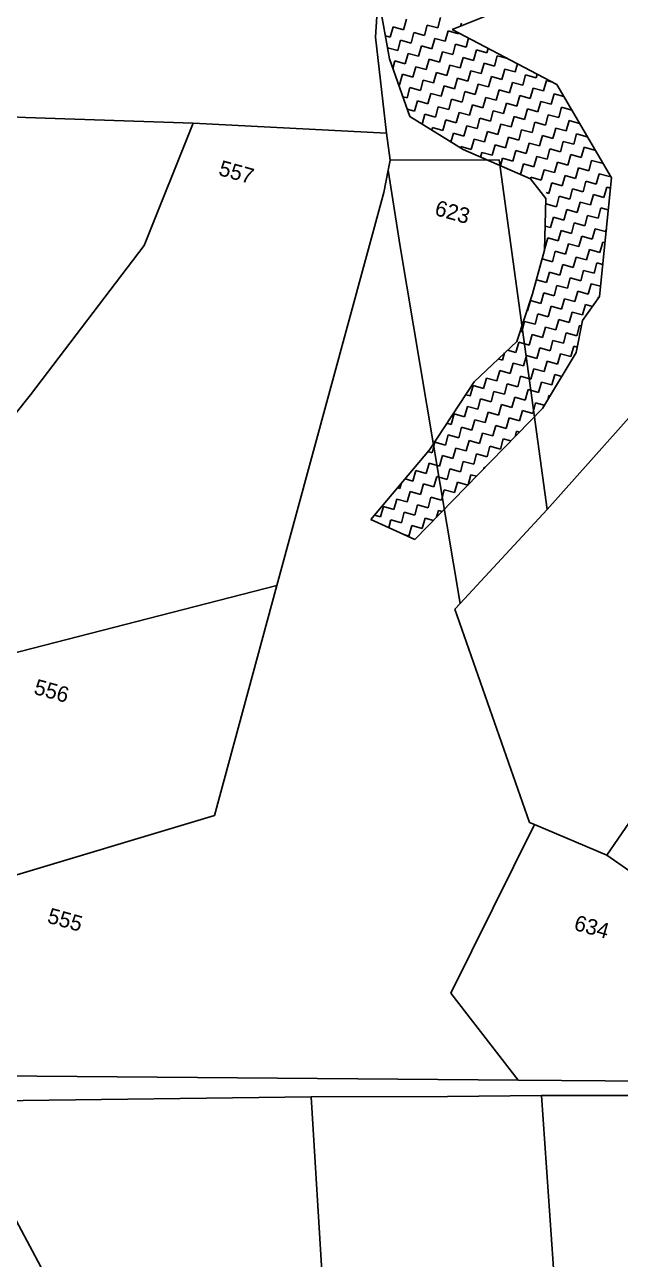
# Model space of a CAD drawing. Header units: metres. Extents: x 291974 to 293244, y 2020596 to 2023640.
# Drawn here: x 292752 to 292889.8, y 2022136 to 2022421.7 of the extents above; entities that cross this region are included whole.
import ezdxf
from ezdxf.enums import TextEntityAlignment as Align

# ---------------------------------------------------------------- set-up
doc = ezdxf.new("R2010")
doc.units = ezdxf.units.M
doc.header["$MEASUREMENT"] = 0
for name, color, linetype in [('POLY_HATCH', 12, 'Continuous'), ('POLY_PARCEL', 6, 'Continuous'), ('TEXT_PARCEL', 7, 'Continuous')]:
    doc.layers.add(name, color=color, linetype=linetype)
doc.styles.add('TEXT_MAP', font='')
doc.styles.get('TEXT_MAP').set_extended_font_data('Kruti Dev 050')

msp = doc.modelspace()

# ---------------------------------------------------------------- linework, layer by layer
at = {"layer": 'POLY_HATCH'}
for p, q in [((292836.37, 2022413.79), (292834.04, 2022427.08)), ((292859.73, 2022424.17), (292850.91, 2022420.59)), ((292850.91, 2022420.59), (292875.09, 2022407.87)), ((292841.1, 2022400.44), (292836.37, 2022413.79)), ((292875.09, 2022407.87), (292887.78, 2022386.29)), ((292853.44, 2022392.8), (292841.1, 2022400.44)), ((292869.04, 2022386.06), (292853.44, 2022392.8)), ((292872.59, 2022381.47), (292869.04, 2022386.06)), ((292887.78, 2022386.29), (292884.97, 2022358.77)), ((292872.28, 2022369.51), (292872.59, 2022381.47)), ((292869.49, 2022359.45), (292872.28, 2022369.51)), ((292865.83, 2022348.42), (292869.49, 2022359.45)), ((292884.97, 2022358.77), (292881.02, 2022353.24)), ((292881.02, 2022353.24), (292879.57, 2022345.82)), ((292856.02, 2022339.1), (292865.83, 2022348.42)), ((292879.57, 2022345.82), (292871.78, 2022332.93)), ((292845.62, 2022323.33), (292856.02, 2022339.1)), ((292871.78, 2022332.93), (292842.28, 2022302.58)), ((292832.11, 2022307.2), (292845.62, 2022323.33)), ((292842.28, 2022302.58), (292832.11, 2022307.2))]:
    msp.add_line(p, q, dxfattribs=at)
at = {"layer": 'POLY_HATCH', "linetype": 'Continuous'}
for p, q in [((292847.54, 2022420.94), (292848.21, 2022423.35)), ((292836.56, 2022418.8), (292837.23, 2022421.21)), ((292837.23, 2022421.21), (292839.64, 2022420.54)), ((292839.64, 2022420.54), (292840.31, 2022422.95)), ((292844.46, 2022419.2), (292845.13, 2022421.61)), ((292845.13, 2022421.61), (292847.54, 2022420.94)), ((292852.86, 2022421.38), (292853.03, 2022422.02)), ((292835.44, 2022419.11), (292836.56, 2022418.8)), ((292838.31, 2022415.72), (292838.97, 2022418.13)), ((292838.97, 2022418.13), (292841.38, 2022417.46)), ((292841.38, 2022417.46), (292842.05, 2022419.87)), ((292842.05, 2022419.87), (292844.46, 2022419.2)), ((292846.21, 2022416.12), (292846.87, 2022418.53)), ((292846.87, 2022418.53), (292849.28, 2022417.86)), ((292849.28, 2022417.86), (292849.95, 2022420.27)), ((292849.95, 2022420.27), (292852.36, 2022419.61)), ((292852.36, 2022419.61), (292852.42, 2022419.8)), ((292854.11, 2022416.53), (292854.68, 2022418.61)), ((292835.92, 2022416.38), (292838.31, 2022415.72)), ((292840.05, 2022412.64), (292840.72, 2022415.05)), ((292840.72, 2022415.05), (292843.13, 2022414.38)), ((292843.13, 2022414.38), (292843.79, 2022416.79)), ((292843.79, 2022416.79), (292846.21, 2022416.12)), ((292847.95, 2022413.04), (292848.62, 2022415.45)), ((292848.62, 2022415.45), (292851.03, 2022414.78)), ((292851.03, 2022414.78), (292851.69, 2022417.19)), ((292851.69, 2022417.19), (292854.11, 2022416.53)), ((292855.85, 2022413.45), (292856.52, 2022415.86)), ((292856.52, 2022415.86), (292858.93, 2022415.19)), ((292858.93, 2022415.19), (292859.21, 2022416.22)), ((292837.16, 2022411.58), (292837.64, 2022413.31)), ((292837.64, 2022413.31), (292840.05, 2022412.64)), ((292841.79, 2022409.56), (292842.46, 2022411.97)), ((292842.46, 2022411.97), (292844.87, 2022411.3)), ((292844.87, 2022411.3), (292845.54, 2022413.71)), ((292845.54, 2022413.71), (292847.95, 2022413.04)), ((292849.69, 2022409.96), (292850.36, 2022412.37)), ((292850.36, 2022412.37), (292852.77, 2022411.71)), ((292852.77, 2022411.71), (292853.44, 2022414.12)), ((292853.44, 2022414.12), (292855.85, 2022413.45)), ((292857.59, 2022410.37), (292858.26, 2022412.78)), ((292858.26, 2022412.78), (292860.67, 2022412.11)), ((292860.67, 2022412.11), (292861.34, 2022414.52)), ((292861.34, 2022414.52), (292863.68, 2022413.87)), ((292865.49, 2022410.77), (292866.01, 2022412.65)), ((292838.71, 2022407.82), (292839.38, 2022410.23)), ((292839.38, 2022410.23), (292841.79, 2022409.56)), ((292846.61, 2022408.22), (292847.28, 2022410.63)), ((292847.28, 2022410.63), (292849.69, 2022409.96)), ((292851.43, 2022406.88), (292852.1, 2022409.3)), ((292852.1, 2022409.3), (292854.51, 2022408.63)), ((292854.51, 2022408.63), (292855.18, 2022411.04)), ((292855.18, 2022411.04), (292857.59, 2022410.37)), ((292859.33, 2022407.29), (292860, 2022409.7)), ((292860, 2022409.7), (292862.41, 2022409.03)), ((292862.41, 2022409.03), (292863.08, 2022411.44)), ((292863.08, 2022411.44), (292865.49, 2022410.77)), ((292867.23, 2022407.69), (292867.9, 2022410.1)), ((292867.9, 2022410.1), (292870.31, 2022409.44)), ((292870.31, 2022409.44), (292870.54, 2022410.26)), ((292838.46, 2022407.89), (292838.71, 2022407.82)), ((292840.45, 2022404.74), (292841.12, 2022407.15)), ((292841.12, 2022407.15), (292843.53, 2022406.48)), ((292843.53, 2022406.48), (292844.2, 2022408.89)), ((292844.2, 2022408.89), (292846.61, 2022408.22)), ((292848.35, 2022405.14), (292849.02, 2022407.55)), ((292849.02, 2022407.55), (292851.43, 2022406.88)), ((292853.17, 2022403.81), (292853.84, 2022406.22)), ((292853.84, 2022406.22), (292856.25, 2022405.55)), ((292856.25, 2022405.55), (292856.92, 2022407.96)), ((292856.92, 2022407.96), (292859.33, 2022407.29)), ((292861.07, 2022404.21), (292861.74, 2022406.62)), ((292861.74, 2022406.62), (292864.15, 2022405.95)), ((292864.15, 2022405.95), (292864.82, 2022408.36)), ((292864.82, 2022408.36), (292867.23, 2022407.69)), ((292868.97, 2022404.62), (292869.64, 2022407.03)), ((292869.64, 2022407.03), (292872.05, 2022406.36)), ((292872.05, 2022406.36), (292872.72, 2022408.77)), ((292872.72, 2022408.77), (292874.11, 2022408.38)), ((292839.48, 2022405.01), (292840.45, 2022404.74)), ((292842.19, 2022401.66), (292842.86, 2022404.07)), ((292842.86, 2022404.07), (292845.27, 2022403.4)), ((292845.27, 2022403.4), (292845.94, 2022405.81)), ((292845.94, 2022405.81), (292848.35, 2022405.14)), ((292850.09, 2022402.06), (292850.76, 2022404.47)), ((292850.76, 2022404.47), (292853.17, 2022403.81)), ((292857.99, 2022402.47), (292858.66, 2022404.88)), ((292858.66, 2022404.88), (292861.07, 2022404.21)), ((292862.81, 2022401.13), (292863.48, 2022403.54)), ((292863.48, 2022403.54), (292865.89, 2022402.87)), ((292865.89, 2022402.87), (292866.56, 2022405.28)), ((292866.56, 2022405.28), (292868.97, 2022404.62)), ((292870.71, 2022401.54), (292871.38, 2022403.95)), ((292871.38, 2022403.95), (292873.79, 2022403.28)), ((292873.79, 2022403.28), (292874.46, 2022405.69)), ((292874.46, 2022405.69), (292876.74, 2022405.06)), ((292840.5, 2022402.13), (292842.19, 2022401.66)), ((292843.96, 2022398.67), (292844.6, 2022400.99)), ((292844.6, 2022400.99), (292847.01, 2022400.32)), ((292847.01, 2022400.32), (292847.68, 2022402.73)), ((292847.68, 2022402.73), (292850.09, 2022402.06)), ((292851.84, 2022398.98), (292852.5, 2022401.4)), ((292852.5, 2022401.4), (292854.91, 2022400.73)), ((292854.91, 2022400.73), (292855.58, 2022403.14)), ((292855.58, 2022403.14), (292857.99, 2022402.47)), ((292859.74, 2022399.39), (292860.4, 2022401.8)), ((292860.4, 2022401.8), (292862.81, 2022401.13)), ((292864.56, 2022398.05), (292865.23, 2022400.46)), ((292865.23, 2022400.46), (292867.64, 2022399.79)), ((292867.64, 2022399.79), (292868.3, 2022402.2)), ((292868.3, 2022402.2), (292870.71, 2022401.54)), ((292872.46, 2022398.46), (292873.13, 2022400.87)), ((292873.13, 2022400.87), (292875.54, 2022400.2)), ((292875.54, 2022400.2), (292876.2, 2022402.61)), ((292876.2, 2022402.61), (292878.57, 2022401.95)), ((292846.18, 2022397.3), (292846.35, 2022397.91)), ((292846.35, 2022397.91), (292848.76, 2022397.24)), ((292848.76, 2022397.24), (292849.43, 2022399.65)), ((292849.43, 2022399.65), (292851.84, 2022398.98)), ((292853.58, 2022395.91), (292854.25, 2022398.32)), ((292854.25, 2022398.32), (292856.66, 2022397.65)), ((292856.66, 2022397.65), (292857.33, 2022400.06)), ((292857.33, 2022400.06), (292859.74, 2022399.39)), ((292861.48, 2022396.31), (292862.15, 2022398.72)), ((292862.15, 2022398.72), (292864.56, 2022398.05)), ((292869.38, 2022396.72), (292870.05, 2022399.13)), ((292870.05, 2022399.13), (292872.46, 2022398.46)), ((292874.2, 2022395.38), (292874.87, 2022397.79)), ((292874.87, 2022397.79), (292877.28, 2022397.12)), ((292877.28, 2022397.12), (292877.95, 2022399.53)), ((292877.95, 2022399.53), (292880.36, 2022398.86)), ((292880.36, 2022398.86), (292880.37, 2022398.89)), ((292850.61, 2022394.55), (292851.17, 2022396.57)), ((292851.17, 2022396.57), (292853.58, 2022395.91)), ((292855.32, 2022392.83), (292855.99, 2022395.24)), ((292855.99, 2022395.24), (292858.4, 2022394.57)), ((292858.4, 2022394.57), (292859.07, 2022396.98)), ((292859.07, 2022396.98), (292861.48, 2022396.31)), ((292863.22, 2022393.23), (292863.89, 2022395.64)), ((292863.89, 2022395.64), (292866.3, 2022394.97)), ((292866.3, 2022394.97), (292866.97, 2022397.38)), ((292866.97, 2022397.38), (292869.38, 2022396.72)), ((292871.12, 2022393.64), (292871.79, 2022396.05)), ((292871.79, 2022396.05), (292874.2, 2022395.38)), ((292875.94, 2022392.3), (292876.61, 2022394.71)), ((292876.61, 2022394.71), (292879.02, 2022394.04)), ((292879.02, 2022394.04), (292879.69, 2022396.45)), ((292879.69, 2022396.45), (292882.1, 2022395.78)), ((292882.1, 2022395.78), (292882.13, 2022395.89)), ((292852.82, 2022393.18), (292852.91, 2022393.5)), ((292852.91, 2022393.5), (292855.32, 2022392.83)), ((292857.43, 2022391.08), (292857.73, 2022392.16)), ((292857.73, 2022392.16), (292860.14, 2022391.49)), ((292860.14, 2022391.49), (292860.81, 2022393.9)), ((292860.81, 2022393.9), (292863.22, 2022393.23)), ((292864.96, 2022390.15), (292865.63, 2022392.56)), ((292865.63, 2022392.56), (292868.04, 2022391.89)), ((292868.04, 2022391.89), (292868.71, 2022394.3)), ((292868.71, 2022394.3), (292871.12, 2022393.64)), ((292872.86, 2022390.56), (292873.53, 2022392.97)), ((292873.53, 2022392.97), (292875.94, 2022392.3)), ((292880.76, 2022390.96), (292881.43, 2022393.37)), ((292881.43, 2022393.37), (292883.84, 2022392.7)), ((292883.84, 2022392.7), (292883.89, 2022392.9)), ((292862.07, 2022389.08), (292862.55, 2022390.82)), ((292862.55, 2022390.82), (292864.96, 2022390.15)), ((292866.7, 2022387.07), (292867.37, 2022389.48)), ((292867.37, 2022389.48), (292869.78, 2022388.82)), ((292869.78, 2022388.82), (292870.45, 2022391.23)), ((292870.45, 2022391.23), (292872.86, 2022390.56)), ((292874.6, 2022387.48), (292875.27, 2022389.89)), ((292875.27, 2022389.89), (292877.68, 2022389.22)), ((292877.68, 2022389.22), (292878.35, 2022391.63)), ((292878.35, 2022391.63), (292880.76, 2022390.96)), ((292882.5, 2022387.88), (292883.17, 2022390.29)), ((292883.17, 2022390.29), (292885.58, 2022389.63)), ((292885.58, 2022389.63), (292885.66, 2022389.9)), ((292869.02, 2022386.07), (292869.11, 2022386.4)), ((292869.11, 2022386.4), (292871.52, 2022385.74)), ((292871.52, 2022385.74), (292872.19, 2022388.15)), ((292872.19, 2022388.15), (292874.6, 2022387.48)), ((292876.35, 2022384.4), (292877.01, 2022386.81)), ((292877.01, 2022386.81), (292879.42, 2022386.14)), ((292879.42, 2022386.14), (292880.09, 2022388.55)), ((292880.09, 2022388.55), (292882.5, 2022387.88)), ((292884.25, 2022384.8), (292884.91, 2022387.21)), ((292884.91, 2022387.21), (292887.32, 2022386.55)), ((292887.32, 2022386.55), (292887.42, 2022386.9)), ((292873.27, 2022382.66), (292873.93, 2022385.07)), ((292873.93, 2022385.07), (292876.35, 2022384.4)), ((292878.09, 2022381.32), (292878.76, 2022383.73)), ((292878.76, 2022383.73), (292881.17, 2022383.06)), ((292881.17, 2022383.06), (292881.83, 2022385.47)), ((292881.83, 2022385.47), (292884.25, 2022384.8)), ((292885.99, 2022381.73), (292886.66, 2022384.14)), ((292886.66, 2022384.14), (292887.54, 2022383.89)), ((292872.62, 2022382.84), (292873.27, 2022382.66)), ((292875.01, 2022379.58), (292875.68, 2022381.99)), ((292875.68, 2022381.99), (292878.09, 2022381.32)), ((292879.83, 2022378.24), (292880.5, 2022380.65)), ((292880.5, 2022380.65), (292882.91, 2022379.98)), ((292882.91, 2022379.98), (292883.58, 2022382.39)), ((292883.58, 2022382.39), (292885.99, 2022381.73)), ((292872.55, 2022380.09), (292872.6, 2022380.25)), ((292872.6, 2022380.25), (292875.01, 2022379.58)), ((292876.75, 2022376.5), (292877.42, 2022378.91)), ((292877.42, 2022378.91), (292879.83, 2022378.24)), ((292881.57, 2022375.16), (292882.24, 2022377.57)), ((292882.24, 2022377.57), (292884.65, 2022376.9)), ((292884.65, 2022376.9), (292885.32, 2022379.31)), ((292885.32, 2022379.31), (292887.02, 2022378.84)), ((292872.43, 2022375.1), (292873.67, 2022374.76)), ((292873.67, 2022374.76), (292874.34, 2022377.17)), ((292874.34, 2022377.17), (292876.75, 2022376.5)), ((292878.49, 2022373.42), (292879.16, 2022375.83)), ((292879.16, 2022375.83), (292881.57, 2022375.16)), ((292872.33, 2022369.94), (292873, 2022372.35)), ((292873, 2022372.35), (292875.41, 2022371.68)), ((292875.41, 2022371.68), (292876.08, 2022374.09)), ((292876.08, 2022374.09), (292878.49, 2022373.42)), ((292880.23, 2022370.34), (292880.9, 2022372.75)), ((292880.9, 2022372.75), (292883.31, 2022372.08)), ((292883.31, 2022372.08), (292883.98, 2022374.49)), ((292883.98, 2022374.49), (292886.39, 2022373.83)), ((292886.39, 2022373.83), (292886.57, 2022374.48)), ((292872.3, 2022369.95), (292872.33, 2022369.94)), ((292874.08, 2022366.86), (292874.74, 2022369.27)), ((292874.74, 2022369.27), (292877.15, 2022368.6)), ((292877.15, 2022368.6), (292877.82, 2022371.01)), ((292877.82, 2022371.01), (292880.23, 2022370.34)), ((292881.98, 2022367.26), (292882.64, 2022369.67)), ((292882.64, 2022369.67), (292885.05, 2022369)), ((292885.05, 2022369), (292885.72, 2022371.41)), ((292885.72, 2022371.41), (292886.24, 2022371.27)), ((292871.73, 2022367.51), (292874.08, 2022366.86)), ((292875.82, 2022363.78), (292876.49, 2022366.19)), ((292876.49, 2022366.19), (292878.9, 2022365.52)), ((292878.9, 2022365.52), (292879.57, 2022367.93)), ((292879.57, 2022367.93), (292881.98, 2022367.26)), ((292883.72, 2022364.18), (292884.39, 2022366.59)), ((292884.39, 2022366.59), (292885.73, 2022366.22)), ((292872.74, 2022362.04), (292873.41, 2022364.45)), ((292873.41, 2022364.45), (292875.82, 2022363.78)), ((292880.64, 2022362.44), (292881.31, 2022364.85)), ((292881.31, 2022364.85), (292883.72, 2022364.18)), ((292870.39, 2022362.69), (292872.74, 2022362.04)), ((292874.48, 2022358.96), (292875.15, 2022361.37)), ((292875.15, 2022361.37), (292877.56, 2022360.7)), ((292877.56, 2022360.7), (292878.23, 2022363.11)), ((292878.23, 2022363.11), (292880.64, 2022362.44)), ((292882.38, 2022359.36), (292883.05, 2022361.77)), ((292883.05, 2022361.77), (292885.21, 2022361.17)), ((292868.32, 2022355.47), (292868.99, 2022357.88)), ((292868.99, 2022357.88), (292871.4, 2022357.22)), ((292871.4, 2022357.22), (292872.07, 2022359.63)), ((292872.07, 2022359.63), (292874.48, 2022358.96)), ((292876.22, 2022355.88), (292876.89, 2022358.29)), ((292876.89, 2022358.29), (292879.3, 2022357.62)), ((292879.3, 2022357.62), (292879.97, 2022360.03)), ((292879.97, 2022360.03), (292882.38, 2022359.36)), ((292884.71, 2022358.41), (292884.79, 2022358.69)), ((292884.79, 2022358.69), (292884.89, 2022358.67)), ((292868.19, 2022355.51), (292868.32, 2022355.47)), ((292870.06, 2022352.39), (292870.73, 2022354.81)), ((292870.73, 2022354.81), (292873.14, 2022354.14)), ((292873.14, 2022354.14), (292873.81, 2022356.55)), ((292873.81, 2022356.55), (292876.22, 2022355.88)), ((292877.96, 2022352.8), (292878.63, 2022355.21)), ((292878.63, 2022355.21), (292881.04, 2022354.54)), ((292881.04, 2022354.54), (292881.71, 2022356.95)), ((292881.71, 2022356.95), (292883.35, 2022356.5)), ((292866.99, 2022350.65), (292867.65, 2022353.06)), ((292867.65, 2022353.06), (292870.06, 2022352.39)), ((292874.89, 2022351.06), (292875.55, 2022353.47)), ((292875.55, 2022353.47), (292877.96, 2022352.8)), ((292879.71, 2022349.72), (292880.37, 2022352.13)), ((292880.37, 2022352.13), (292880.78, 2022352.02)), ((292866.61, 2022350.76), (292866.99, 2022350.65)), ((292868.73, 2022347.57), (292869.4, 2022349.98)), ((292869.4, 2022349.98), (292871.81, 2022349.32)), ((292871.81, 2022349.32), (292872.48, 2022351.73)), ((292872.48, 2022351.73), (292874.89, 2022351.06)), ((292876.63, 2022347.98), (292877.3, 2022350.39)), ((292877.3, 2022350.39), (292879.71, 2022349.72)), ((292863.68, 2022346.38), (292865.65, 2022345.83)), ((292865.65, 2022345.83), (292866.32, 2022348.24)), ((292866.32, 2022348.24), (292868.73, 2022347.57)), ((292870.47, 2022344.49), (292871.14, 2022346.91)), ((292871.14, 2022346.91), (292873.55, 2022346.24)), ((292873.55, 2022346.24), (292874.22, 2022348.65)), ((292874.22, 2022348.65), (292876.63, 2022347.98)), ((292878.37, 2022344.9), (292879.04, 2022347.31)), ((292879.04, 2022347.31), (292879.82, 2022347.09)), ((292861.56, 2022344.37), (292862.57, 2022344.09)), ((292862.57, 2022344.09), (292863.03, 2022345.76)), ((292864.31, 2022341.01), (292864.98, 2022343.42)), ((292864.98, 2022343.42), (292867.39, 2022342.75)), ((292867.39, 2022342.75), (292868.06, 2022345.16)), ((292868.06, 2022345.16), (292870.47, 2022344.49)), ((292872.21, 2022341.42), (292872.88, 2022343.83)), ((292872.88, 2022343.83), (292875.29, 2022343.16)), ((292875.29, 2022343.16), (292875.96, 2022345.57)), ((292875.96, 2022345.57), (292878.37, 2022344.9)), ((292859.45, 2022342.36), (292859.49, 2022342.35)), ((292859.49, 2022342.35), (292859.51, 2022342.42)), ((292861.23, 2022339.27), (292861.9, 2022341.68)), ((292861.9, 2022341.68), (292864.31, 2022341.01)), ((292869.13, 2022339.67), (292869.8, 2022342.08)), ((292869.8, 2022342.08), (292872.21, 2022341.42)), ((292873.95, 2022338.34), (292874.62, 2022340.75)), ((292874.62, 2022340.75), (292876.23, 2022340.3)), ((292855.07, 2022335.79), (292855.74, 2022338.2)), ((292855.74, 2022338.2), (292858.15, 2022337.53)), ((292858.15, 2022337.53), (292858.82, 2022339.94)), ((292858.82, 2022339.94), (292861.23, 2022339.27)), ((292862.97, 2022336.19), (292863.64, 2022338.6)), ((292863.64, 2022338.6), (292866.05, 2022337.93)), ((292866.05, 2022337.93), (292866.72, 2022340.34)), ((292866.72, 2022340.34), (292869.13, 2022339.67)), ((292870.87, 2022336.6), (292871.54, 2022339.01)), ((292871.54, 2022339.01), (292873.95, 2022338.34)), ((292854.02, 2022336.08), (292855.07, 2022335.79)), ((292856.82, 2022332.71), (292857.48, 2022335.12)), ((292857.48, 2022335.12), (292859.9, 2022334.45)), ((292859.9, 2022334.45), (292860.56, 2022336.86)), ((292860.56, 2022336.86), (292862.97, 2022336.19)), ((292864.72, 2022333.11), (292865.38, 2022335.52)), ((292865.38, 2022335.52), (292867.8, 2022334.85)), ((292867.8, 2022334.85), (292868.46, 2022337.26)), ((292868.46, 2022337.26), (292870.87, 2022336.6)), ((292873.03, 2022335), (292873.28, 2022335.93)), ((292873.28, 2022335.93), (292873.55, 2022335.85)), ((292853.74, 2022330.96), (292854.41, 2022333.37)), ((292854.41, 2022333.37), (292856.82, 2022332.71)), ((292858.56, 2022329.63), (292859.23, 2022332.04)), ((292859.23, 2022332.04), (292861.64, 2022331.37)), ((292861.64, 2022331.37), (292862.31, 2022333.78)), ((292862.31, 2022333.78), (292864.72, 2022333.11)), ((292866.46, 2022330.03), (292867.13, 2022332.44)), ((292867.13, 2022332.44), (292869.54, 2022331.77)), ((292869.54, 2022331.77), (292870.21, 2022334.18)), ((292870.21, 2022334.18), (292872.2, 2022333.63)), ((292849.68, 2022329.49), (292850.66, 2022329.22)), ((292850.66, 2022329.22), (292851.33, 2022331.63)), ((292851.33, 2022331.63), (292853.74, 2022330.96)), ((292855.48, 2022327.89), (292856.15, 2022330.3)), ((292856.15, 2022330.3), (292858.56, 2022329.63)), ((292860.3, 2022326.55), (292860.97, 2022328.96)), ((292860.97, 2022328.96), (292863.38, 2022328.29)), ((292863.38, 2022328.29), (292864.05, 2022330.7)), ((292864.05, 2022330.7), (292866.46, 2022330.03)), ((292849.32, 2022324.4), (292849.99, 2022326.81)), ((292849.99, 2022326.81), (292852.4, 2022326.14)), ((292852.4, 2022326.14), (292853.07, 2022328.55)), ((292853.07, 2022328.55), (292855.48, 2022327.89)), ((292857.22, 2022324.81), (292857.89, 2022327.22)), ((292857.89, 2022327.22), (292860.3, 2022326.55)), ((292865.46, 2022326.43), (292865.79, 2022327.62)), ((292865.79, 2022327.62), (292866.44, 2022327.44)), ((292846.24, 2022322.66), (292846.91, 2022325.07)), ((292846.91, 2022325.07), (292849.32, 2022324.4)), ((292851.06, 2022321.32), (292851.73, 2022323.73)), ((292851.73, 2022323.73), (292854.14, 2022323.06)), ((292854.14, 2022323.06), (292854.81, 2022325.47)), ((292854.81, 2022325.47), (292857.22, 2022324.81)), ((292858.96, 2022321.73), (292859.63, 2022324.14)), ((292859.63, 2022324.14), (292862.04, 2022323.47)), ((292862.04, 2022323.47), (292862.71, 2022325.88)), ((292862.71, 2022325.88), (292864.45, 2022325.4)), ((292845.28, 2022322.93), (292846.24, 2022322.66)), ((292847.98, 2022319.58), (292848.65, 2022321.99)), ((292848.65, 2022321.99), (292851.06, 2022321.32)), ((292852.81, 2022318.24), (292853.47, 2022320.65)), ((292853.47, 2022320.65), (292855.88, 2022319.99)), ((292855.88, 2022319.99), (292856.55, 2022322.4)), ((292856.55, 2022322.4), (292858.96, 2022321.73)), ((292841.83, 2022316.1), (292842.49, 2022318.51)), ((292842.49, 2022318.51), (292844.91, 2022317.84)), ((292844.91, 2022317.84), (292845.57, 2022320.25)), ((292845.57, 2022320.25), (292847.98, 2022319.58)), ((292849.73, 2022316.5), (292850.39, 2022318.91)), ((292850.39, 2022318.91), (292852.81, 2022318.24)), ((292854.56, 2022315.22), (292855.22, 2022317.58)), ((292855.22, 2022317.58), (292856.5, 2022317.22)), ((292858.19, 2022318.96), (292858.29, 2022319.32)), ((292858.29, 2022319.32), (292858.49, 2022319.26)), ((292838.75, 2022314.35), (292839.07, 2022315.5)), ((292839.99, 2022316.61), (292841.83, 2022316.1)), ((292843.57, 2022313.02), (292844.24, 2022315.43)), ((292844.24, 2022315.43), (292846.65, 2022314.76)), ((292846.65, 2022314.76), (292847.32, 2022317.17)), ((292847.32, 2022317.17), (292849.73, 2022316.5)), ((292851.47, 2022313.42), (292852.14, 2022315.83)), ((292852.14, 2022315.83), (292854.52, 2022315.17)), ((292837.41, 2022309.53), (292838.08, 2022311.94)), ((292838.08, 2022311.94), (292840.49, 2022311.28)), ((292838.23, 2022314.5), (292838.75, 2022314.35)), ((292840.49, 2022311.28), (292841.16, 2022313.69)), ((292841.16, 2022313.69), (292843.57, 2022313.02)), ((292845.31, 2022309.94), (292845.98, 2022312.35)), ((292845.98, 2022312.35), (292848.39, 2022311.68)), ((292848.39, 2022311.68), (292849.06, 2022314.09)), ((292849.06, 2022314.09), (292851.47, 2022313.42)), ((292834.33, 2022307.79), (292835, 2022310.2)), ((292835, 2022310.2), (292837.41, 2022309.53)), ((292842.23, 2022308.2), (292842.9, 2022310.61)), ((292842.9, 2022310.61), (292845.31, 2022309.94)), ((292847.3, 2022307.75), (292847.72, 2022309.27)), ((292847.72, 2022309.27), (292848.55, 2022309.04)), ((292832.93, 2022308.18), (292834.33, 2022307.79)), ((292836.24, 2022305.32), (292836.74, 2022307.12)), ((292836.74, 2022307.12), (292839.15, 2022306.45)), ((292839.15, 2022306.45), (292839.82, 2022308.87)), ((292839.82, 2022308.87), (292842.23, 2022308.2)), ((292843.97, 2022305.12), (292844.64, 2022307.53)), ((292844.64, 2022307.53), (292846.57, 2022306.99)), ((292839.95, 2022303.64), (292840.89, 2022303.38)), ((292840.89, 2022303.38), (292841.56, 2022305.79)), ((292841.56, 2022305.79), (292843.97, 2022305.12))]:
    msp.add_line(p, q, dxfattribs=at)
at = {"layer": 'POLY_PARCEL'}
for p, q in [((292833.48, 2022423.58), (292833.18, 2022418.83)), ((292833.18, 2022418.83), (292835.69, 2022396.63)), ((292752.17, 2022400.23), (292711.38, 2022402.03)), ((292790.94, 2022398.95), (292752.17, 2022400.23)), ((292779.66, 2022370.63), (292790.94, 2022398.95)), ((292790.94, 2022398.95), (292835.69, 2022396.63)), ((292835.69, 2022396.63), (292836.57, 2022390.34)), ((292836.57, 2022390.34), (292836.11, 2022388.02)), ((292836.57, 2022390.34), (292861.79, 2022390.4)), ((292861.79, 2022390.4), (292872.84, 2022309.54)), ((292836.11, 2022388.02), (292835.11, 2022382.89)), ((292836.11, 2022388.02), (292838.89, 2022370.35)), ((292835.11, 2022382.89), (292810.29, 2022291.92)), ((292753.32, 2022336.02), (292779.66, 2022370.63)), ((292838.89, 2022370.35), (292852.75, 2022287.77)), ((292745.66, 2022326.6), (292753.32, 2022336.02)), ((292893.09, 2022332.2), (292872.84, 2022309.54)), ((292872.84, 2022309.54), (292852.75, 2022287.77)), ((292810.29, 2022291.92), (292744.02, 2022274.86)), ((292795.92, 2022238.75), (292810.29, 2022291.92)), ((292852.75, 2022287.77), (292851.51, 2022286.43)), ((292851.51, 2022286.43), (292868.79, 2022237.13)), ((292923, 2022282.43), (292886.66, 2022229.56)), ((292741.97, 2022222.57), (292795.92, 2022238.75)), ((292869.92, 2022236.65), (292850.58, 2022197.64)), ((292868.79, 2022237.13), (292869.92, 2022236.65)), ((292869.92, 2022236.65), (292886.66, 2022229.56)), ((292886.66, 2022229.56), (292906.57, 2022215.57)), ((292850.58, 2022197.64), (292866.14, 2022177.51)), ((292740.25, 2022178.54), (292866.14, 2022177.51)), ((292866.14, 2022177.51), (292909.73, 2022177.15)), ((292735.13, 2022172.6), (292818.25, 2022173.66)), ((292818.25, 2022173.66), (292849.85, 2022173.74)), ((292818.25, 2022173.66), (292822.97, 2022096.05)), ((292849.85, 2022173.74), (292871.54, 2022173.96)), ((292849.85, 2022173.74), (292849.85, 2022173.74)), ((292871.54, 2022173.96), (292907.23, 2022173.88)), ((292875.43, 2022118.53), (292871.54, 2022173.96)), ((292739.76, 2022164.21), (292773.87, 2022100.25))]:
    msp.add_line(p, q, dxfattribs=at)

# ---------------------------------------------------------------- texts
at = {"layer": 'TEXT_PARCEL', "style": 'TEXT_MAP'}
for s, p in [('557', (292800.51, 2022385.86)), ('623', (292850.5, 2022376.63)), ('556', (292757.75, 2022265.83)), ('555', (292760.88, 2022212.88)), ('634', (292882.73, 2022211.22))]:
    msp.add_text(s, height=3.602, rotation=344.4986, dxfattribs=at).set_placement(p, align=Align.CENTER)

doc.saveas('drawing.dxf')
